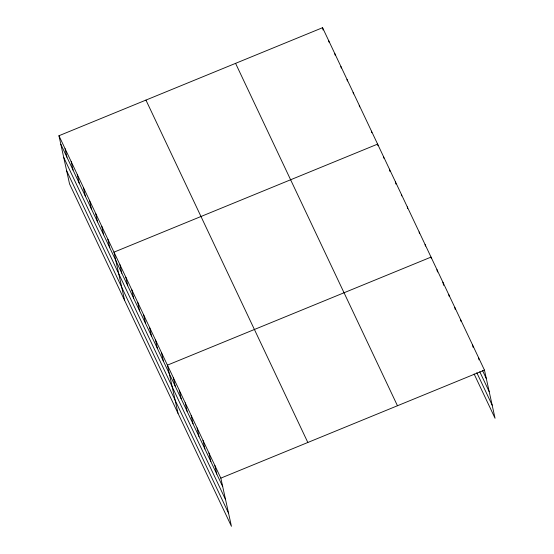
<?xml version="1.0" encoding="UTF-8"?>
<svg xmlns="http://www.w3.org/2000/svg" width="554" height="554" viewBox="0 0 554 554"><rect width="100%" height="100%" fill="white"/><g stroke="black" fill="none" stroke-linecap="round" stroke-linejoin="round"><path stroke-width="0.83" d="M58.953 135.737L220.838 478.13L231.433 526.3L69.541 183.907L58.953 135.737L322.567 27.7L484.459 370.093L495.047 418.263L474.099 373.957M220.838 478.13L484.459 370.093M482.492 370.488L486.329 378.611M479.778 371.755L489.21 391.692M476.807 372.683L492.174 405.175M235.575 63.35L397.46 405.743M145.944 100.087L307.83 442.473M60.822 144.255L222.715 486.647M63.703 157.343L225.589 499.729M66.667 170.826L228.553 513.212M478.524 357.538L479.03 359.858M472.583 344.983L473.095 347.303M460.713 319.873L461.053 321.424M454.779 307.318L455.291 309.644M448.844 294.763L449.183 296.314M442.909 282.208L443.588 285.31M436.968 269.659L437.48 271.979M431.372 258.649L431.033 257.104L167.419 365.141L178.007 413.312M425.098 244.549L425.437 246.094M419.163 231.994L419.503 233.539M407.294 206.884L407.633 208.436M401.352 194.329L401.698 195.881M395.418 181.774L395.93 184.101M389.483 169.219L389.995 171.546M383.548 156.664L383.887 158.215M377.953 145.66L377.613 144.116L113.992 252.153L124.588 300.323M371.499 131.18L371.838 132.725M359.262 105.308L359.601 106.86M353.147 92.373L353.487 93.924M347.033 79.437L347.372 80.988M340.918 66.508L341.257 68.052M334.803 53.572L335.142 55.116M328.688 40.636L329.028 42.18M322.567 27.7L323.079 30.02M214.904 465.575L216.773 474.092M208.969 453.02L210.839 461.537M203.034 440.465L204.904 448.982M197.092 427.91L198.969 436.427M191.158 415.355L193.034 423.872M185.223 402.8L187.1 411.317M179.288 390.245L181.158 398.762M173.354 377.696L175.223 386.214M161.477 352.586L163.354 361.104M155.542 340.031L157.419 348.549M149.608 327.476L151.484 335.994M143.673 314.921L145.543 323.439M137.738 302.366L139.608 310.884M131.804 289.811L133.673 298.329M125.862 277.256L127.739 285.774M119.927 264.701L121.804 273.219M107.878 239.217L109.747 247.735M101.763 226.281L103.633 234.799M95.648 213.345L97.518 221.863M89.533 200.409L91.403 208.927M83.412 187.474L85.288 195.991M77.297 174.538L79.174 183.055M71.182 161.609L73.059 170.126M65.067 148.673L66.937 157.191"/></g></svg>
